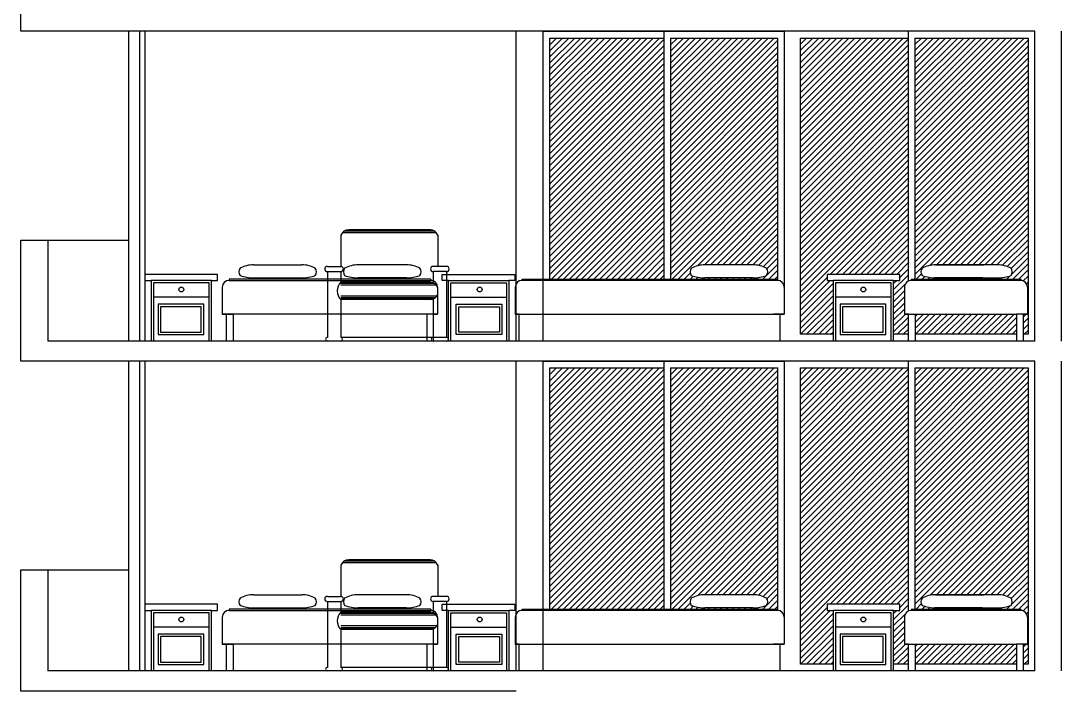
# Model space of a CAD drawing. Header units: millimetres. Extents: x 1217 to 2428, y 234 to 644.
# Drawn here: x 2231.04 to 2238.77, y 418.9 to 423.88 of the extents above; entities that cross this region are included whole.
import ezdxf

# ---------------------------------------------------------------- set-up
doc = ezdxf.new("R2010")
doc.units = ezdxf.units.MM
for name, color, linetype in [('0.1', 251, 'Continuous'), ('0.2', 2, 'Continuous'), ('MURO', 5, 'Continuous')]:
    doc.layers.add(name, color=color, linetype=linetype)

msp = doc.modelspace()

# ---------------------------------------------------------------- hatches: boundary and pattern name
at = {"layer": '0.1', "ltscale": 3}
h = msp.add_hatch(dxfattribs=at)
h.set_pattern_fill('ANSI31', color=256, scale=0.01)
h.set_pattern_definition([(45, (0, 4.900019299688211), (-0.02245064030267288, 0.02245064030267288), [])])
h.paths.add_polyline_path([(2236.659894773511, 423.751029737415), (2235.864205149866, 423.751029737415), (2235.864205149866, 421.9610200880279), (2236.659894773511, 421.9610200875338)])
h.paths.add_polyline_path([(2236.477339491375, 422.0668931944786, -0.1255987933036934), (2236.578293150946, 422.0411274217535, -0.3408319797234484), (2236.578293151699, 421.9880435593207, -0.09102825438289922), (2236.477339488797, 421.9695107227088), (2236.119895101941, 421.9695107245715, -0.09102825182130879), (2236.018941441927, 421.9880435611834, -0.3408319797234297), (2236.01894144268, 422.0411274236162, -0.1255987959502994), (2236.119895104446, 422.0668931963412)], flags=16)
h.paths.add_polyline_path([(2235.814205149866, 423.751029737415), (2234.968515526221, 423.751029737415), (2234.968515526221, 421.961020088584), (2235.814205149866, 421.9610200880589)])
h = msp.add_hatch(dxfattribs=at)
h.set_pattern_fill('ANSI31', color=256, scale=0.01)
h.set_pattern_definition([(45, (422.4179387353875, -275.673521122045), (-0.02245064030267288, 0.02245064030267288), [])])
edge = h.paths.add_edge_path()
edge.add_line((2237.680279686146, 423.7510200875711), (2238.521260985167, 423.7510200875711))
edge.add_line((2238.521260985167, 423.7510200875711), (2238.516689599068, 421.9010200879436))
edge.add_arc((2238.466689599068, 421.9010200879434), 0.0500000000001819, 360.0000000002606, 450)
edge.add_line((2238.466689599068, 421.9510200879436), (2238.466703417567, 421.9610200874707))
edge.add_line((2238.466703417567, 421.9610200874707), (2237.680279686146, 421.961020087959))
edge.add_line((2237.680279686146, 421.961020087959), (2237.680279686146, 423.7510200875711))
edge = h.paths.add_edge_path(flags=16)
edge.add_arc((2237.768305684479, 422.0145854900488), 0.04346014252858307, 142.3584956074934, 217.6415027668287, ccw=False)
edge.add_arc((2237.834845541957, 421.8562354982743), 0.2106576962042713, 450.0000002986982, 478.6351777559512, ccw=False)
edge.add_line((2237.834845540859, 422.0668931944786), (2238.192289928887, 422.0668931963753))
edge.add_line((2238.192289928887, 422.0668931963753), (2238.293888672382, 422.0668931963412))
edge.add_arc((2238.293888667317, 421.8562355001363), 0.2106576962048622, 421.36482224402175, 449.9999986225251, ccw=False)
edge.add_arc((2238.360428524796, 422.0145854919118), 0.04346014252840516, 322.3584972324491, 397.6415043921505, ccw=False)
edge.add_arc((2238.293888667318, 422.2537388761415), 0.2842281515700908, 270.0000002986598, 290.8048014433102, ccw=False)
edge.add_line((2238.293888668799, 421.9695107245715), (2237.834845543168, 421.9695107227088))
edge.add_arc((2237.834845541957, 422.2537388742818), 0.284228151572961, 249.1951985568116, 270.0000002441164, ccw=False)
h.paths.add_polyline_path([(2237.68228959913, 421.7010200872526), (2238.436689599098, 421.7010200868134), (2238.436689599098, 421.551020087571), (2237.68228959913, 421.551020087571)])
h.paths.add_polyline_path([(2238.486689599087, 421.7010200877573), (2238.516689599115, 421.7010200877573), (2238.516689599115, 421.9010201068069), (2238.521260985167, 423.7510200875711), (2238.521260985167, 421.551020087571), (2238.486689599087, 421.551020087571)])
edge = h.paths.add_edge_path()
edge.add_line((2236.829894773511, 423.7510200875711), (2237.630279686146, 423.7510200875711))
edge.add_line((2237.630279686146, 423.7510200875711), (2237.630279686146, 421.945915118059))
edge.add_arc((2237.652289599161, 421.9010200879439), 0.04999999999972937, 476.1165316067194, 540.0000000003257)
edge.add_line((2237.602289599161, 421.9010200879436), (2237.602289599114, 421.7010200877573))
edge.add_line((2237.602289599114, 421.7010200877573), (2237.632289599142, 421.7010200877573))
edge.add_line((2237.632289599142, 421.7010200877573), (2237.632289599142, 421.551020087571))
edge.add_line((2237.632289599142, 421.551020087571), (2237.522472039078, 421.551020087571))
edge.add_line((2237.522472039078, 421.551020087571), (2237.522472039078, 421.9510200863679))
edge.add_line((2237.522472039078, 421.9510200863679), (2237.56747203912, 421.9510200863679))
edge.add_line((2237.56747203912, 421.9510200863679), (2237.56747203912, 421.9960200862934))
edge.add_line((2237.56747203912, 421.9960200862934), (2237.072472039125, 421.9960200862934))
edge.add_line((2237.072472039125, 421.9960200862934), (2237.027472039083, 421.9960200862934))
edge.add_line((2237.027472039083, 421.9960200862934), (2237.027472039083, 421.9510200863679))
edge.add_line((2237.027472039083, 421.9510200863679), (2237.072472039125, 421.9510200863679))
edge.add_line((2237.072472039125, 421.9510200863679), (2237.072472039125, 421.551020087571))
edge.add_line((2237.072472039125, 421.551020087571), (2236.829894773511, 421.551020087571))
edge.add_line((2236.829894773511, 421.551020087571), (2236.829894773511, 423.7510200875711))
h = msp.add_hatch(dxfattribs=at)
h.set_pattern_fill('ANSI31', color=256, scale=0.01)
h.set_pattern_definition([(45, (0, 2.450009649844105), (-0.02245064030267288, 0.02245064030267288), [])])
h.paths.add_polyline_path([(2236.659894773511, 421.3010200875709), (2235.864205149866, 421.3010200875709), (2235.864205149866, 419.5110104381837), (2236.659894773511, 419.5110104376897)])
h.paths.add_polyline_path([(2236.477339491375, 419.6168835446344, -0.1255987933036934), (2236.578293150946, 419.5911177719094, -0.3408319797234484), (2236.578293151699, 419.5380339094766, -0.09102825438289922), (2236.477339488797, 419.5195010728647), (2236.119895101941, 419.5195010747274, -0.09102825182130879), (2236.018941441927, 419.5380339113393, -0.3408319797234297), (2236.01894144268, 419.5911177737721, -0.1255987959502994), (2236.119895104446, 419.6168835464971)], flags=16)
h.paths.add_polyline_path([(2235.814205149866, 421.3010200875709), (2234.968515526221, 421.3010200875709), (2234.968515526221, 419.5110104387398), (2235.814205149866, 419.5110104382148)])
h = msp.add_hatch(dxfattribs=at)
h.set_pattern_fill('ANSI31', color=256, scale=0.01)
h.set_pattern_definition([(45, (422.4179387353875, -278.1235307718891), (-0.02245064030267288, 0.02245064030267288), [])])
edge = h.paths.add_edge_path()
edge.add_line((2237.680279686146, 421.301010437727), (2238.521260985167, 421.301010437727))
edge.add_line((2238.521260985167, 421.301010437727), (2238.516689599068, 419.4510104380995))
edge.add_arc((2238.466689599068, 419.4510104380993), 0.0500000000001819, 360.0000000002606, 450)
edge.add_line((2238.466689599068, 419.5010104380995), (2238.466703417567, 419.5110104376266))
edge.add_line((2238.466703417567, 419.5110104376266), (2237.680279686146, 419.5110104381149))
edge.add_line((2237.680279686146, 419.5110104381149), (2237.680279686146, 421.301010437727))
edge = h.paths.add_edge_path(flags=16)
edge.add_arc((2237.768305684479, 419.5645758402047), 0.04346014252858307, 142.3584956074934, 217.6415027668287, ccw=False)
edge.add_arc((2237.834845541957, 419.4062258484302), 0.2106576962042713, 450.0000002986982, 478.6351777559512, ccw=False)
edge.add_line((2237.834845540859, 419.6168835446344), (2238.192289928887, 419.6168835465312))
edge.add_line((2238.192289928887, 419.6168835465312), (2238.293888672382, 419.6168835464971))
edge.add_arc((2238.293888667317, 419.4062258502922), 0.2106576962048622, 421.36482224402175, 449.9999986225251, ccw=False)
edge.add_arc((2238.360428524796, 419.5645758420677), 0.04346014252840516, 322.3584972324491, 397.6415043921505, ccw=False)
edge.add_arc((2238.293888667318, 419.8037292262974), 0.2842281515700908, 270.0000002986598, 290.8048014433102, ccw=False)
edge.add_line((2238.293888668799, 419.5195010747274), (2237.834845543168, 419.5195010728647))
edge.add_arc((2237.834845541957, 419.8037292244377), 0.284228151572961, 249.1951985568116, 270.0000002441164, ccw=False)
h.paths.add_polyline_path([(2237.68228959913, 419.2510104374085), (2238.436689599098, 419.2510104369693), (2238.436689599098, 419.1010104377269), (2237.68228959913, 419.1010104377269)])
h.paths.add_polyline_path([(2238.486689599087, 419.2510104379132), (2238.516689599115, 419.2510104379132), (2238.516689599115, 419.4510104569628), (2238.521260985167, 421.301010437727), (2238.521260985167, 419.1010104377269), (2238.486689599087, 419.1010104377269)])
edge = h.paths.add_edge_path()
edge.add_line((2236.829894773511, 421.301010437727), (2237.630279686146, 421.301010437727))
edge.add_line((2237.630279686146, 421.301010437727), (2237.630279686146, 419.4959054682149))
edge.add_arc((2237.652289599161, 419.4510104380998), 0.04999999999972937, 476.1165316067194, 540.0000000003257)
edge.add_line((2237.602289599161, 419.4510104380995), (2237.602289599114, 419.2510104379132))
edge.add_line((2237.602289599114, 419.2510104379132), (2237.632289599142, 419.2510104379132))
edge.add_line((2237.632289599142, 419.2510104379132), (2237.632289599142, 419.1010104377269))
edge.add_line((2237.632289599142, 419.1010104377269), (2237.522472039078, 419.1010104377269))
edge.add_line((2237.522472039078, 419.1010104377269), (2237.522472039078, 419.5010104365238))
edge.add_line((2237.522472039078, 419.5010104365238), (2237.56747203912, 419.5010104365238))
edge.add_line((2237.56747203912, 419.5010104365238), (2237.56747203912, 419.5460104364493))
edge.add_line((2237.56747203912, 419.5460104364493), (2237.072472039125, 419.5460104364493))
edge.add_line((2237.072472039125, 419.5460104364493), (2237.027472039083, 419.5460104364493))
edge.add_line((2237.027472039083, 419.5460104364493), (2237.027472039083, 419.5010104365238))
edge.add_line((2237.027472039083, 419.5010104365238), (2237.072472039125, 419.5010104365238))
edge.add_line((2237.072472039125, 419.5010104365238), (2237.072472039125, 419.1010104377269))
edge.add_line((2237.072472039125, 419.1010104377269), (2236.829894773511, 419.1010104377269))
edge.add_line((2236.829894773511, 419.1010104377269), (2236.829894773511, 421.301010437727))

# ---------------------------------------------------------------- linework, layer by layer
at = {"layer": '0.1', "linetype": 'ByBlock'}
for p, q in [((2234.083707714443, 421.961020088465, -5.448792010253042e-07), (2232.583693896002, 421.9610200875337, -5.448792010253042e-07)), ((2232.583697702201, 421.9510200868259, -5.448792010253042e-07), (2234.083717067017, 421.9510200868259, -5.448792010253042e-07)), ((2234.759894773498, 421.9610200887135, -3.406358667695992e-07), (2236.659908591963, 421.9610200875338, -3.406358667695992e-07)), ((2236.659904785764, 421.951020086826, -3.406358667695992e-07), (2234.759908592, 421.951020086826, -3.406358667695992e-07)), ((2237.652289599102, 421.9610200879764, -4.141551759054238e-07), (2238.466703417567, 421.9610200874707, -4.141551759054238e-07)), ((2238.466689599067, 421.951020086826, -4.141551759054238e-07), (2237.652303417603, 421.951020086826, -4.141551759054238e-07)), ((2232.533707714455, 421.9010200879435, -5.448792010253042e-07), (2232.533707714455, 421.7010200877572, -5.448792010253042e-07)), ((2234.133707714431, 421.9010200879435, -5.448792010253042e-07), (2234.133707714431, 421.7010200877572, -5.448792010253042e-07)), ((2234.709894773511, 421.9010200879436, -3.406358667695992e-07), (2234.709894773511, 421.7010200877573, -3.406358667695992e-07)), ((2236.709894773511, 421.9010200879436, -3.406358667695992e-07), (2236.709894773511, 421.7010200877573, -3.406358667695992e-07)), ((2237.602289599114, 421.9010200879436, -3.838913704141528e-07), (2237.602289599114, 421.7010200877573, -3.838913704141528e-07)), ((2238.516689599115, 421.9010200879436, -3.838913704141528e-07), (2238.516689599115, 421.7010200877573, -3.838913704141528e-07)), ((2234.133707714431, 421.7010200877572, -5.448792010253042e-07), (2232.533707714455, 421.7010200868259, -5.448792010253042e-07)), ((2232.533707714455, 421.7010200877572, -5.448792010253042e-07), (2232.613707714471, 421.7010200877572, -5.448792010253042e-07)), ((2232.563707714482, 421.7010200877572, -5.448792010253042e-07), (2232.533707714455, 421.7010200877572, -5.448792010253042e-07)), ((2232.563707714482, 421.501020087571, -5.448792010253042e-07), (2232.563707714482, 421.7010200877572, -5.448792010253042e-07)), ((2232.613707714471, 421.7010200877572, -5.448792010253042e-07), (2232.613707714471, 421.501020087571, -5.448792010253042e-07)), ((2234.133707714431, 421.7010200877572, -5.448792010253042e-07), (2234.053707714415, 421.7010200877572, -5.448792010253042e-07)), ((2234.103707714403, 421.7010200877572, -5.448792010253042e-07), (2234.133707714431, 421.7010200877572, -5.448792010253042e-07)), ((2234.103707714403, 421.501020087571, -5.448792010253042e-07), (2234.103707714403, 421.7010200877572, -5.448792010253042e-07)), ((2234.709894773511, 421.7010200877573, -3.406358667695992e-07), (2234.789894773528, 421.7010200877573, -3.406358667695992e-07)), ((2234.739894773539, 421.7010200877573, -3.406358667695992e-07), (2234.709894773511, 421.7010200877573, -3.406358667695992e-07)), ((2234.739894773539, 421.7010200879727, -3.406358667695992e-07), (2236.709894773511, 421.701020086826, -3.406358667695992e-07)), ((2234.739894773539, 421.5010200875711, -3.406358667695992e-07), (2234.739894773539, 421.7010200877573, -3.406358667695992e-07)), ((2236.709894773511, 421.7010200877573, -3.406358667695992e-07), (2236.629894773495, 421.7010200877573, -3.406358667695992e-07)), ((2236.679894773483, 421.7010200877573, -3.406358667695992e-07), (2236.709894773511, 421.7010200877573, -3.406358667695992e-07)), ((2236.679894773483, 421.5010200875711, -3.406358667695992e-07), (2236.679894773483, 421.7010200877573, -3.406358667695992e-07)), ((2237.602289599114, 421.7010200877573, -3.838913704141528e-07), (2237.68228959913, 421.7010200877573, -3.838913704141528e-07)), ((2237.602289599114, 421.7010200872992, -4.141551759054238e-07), (2238.436689599099, 421.7010200868134, -4.141551759054238e-07)), ((2237.632289599142, 421.7010200877573, -3.838913704141528e-07), (2237.602289599114, 421.7010200877573, -3.838913704141528e-07)), ((2237.632289599142, 421.5010200875711, -3.838913704141528e-07), (2237.632289599142, 421.7010200877573, -3.838913704141528e-07)), ((2238.436689599098, 421.7010200877573, -3.838913704141528e-07), (2238.436689599098, 421.5010200875711, -3.838913704141528e-07)), ((2238.516689599115, 421.7010200877573, -3.838913704141528e-07), (2238.436689599098, 421.7010200877573, -3.838913704141528e-07)), ((2238.486689599087, 421.7010200877573, -3.838913704141528e-07), (2238.516689599115, 421.7010200877573, -3.838913704141528e-07)), ((2238.486689599087, 421.5010200875711, -3.838913704141528e-07), (2238.486689599087, 421.7010200877573, -3.838913704141528e-07)), ((2232.533707714455, 419.4510104380994, -4.97990662228745e-07), (2232.533707714455, 419.2510104379131, -4.97990662228745e-07)), ((2234.083707714443, 419.5110104386209, -4.97990662228745e-07), (2232.583693896002, 419.5110104376896, -4.97990662228745e-07)), ((2232.583697702201, 419.5010104369818, -4.97990662228745e-07), (2234.083717067017, 419.5010104369818, -4.97990662228745e-07)), ((2234.133707714431, 419.4510104380994, -4.97990662228745e-07), (2234.133707714431, 419.2510104379131, -4.97990662228745e-07)), ((2234.709894773511, 419.4510104380995, -2.9374732797304e-07), (2234.709894773511, 419.2510104379132, -2.9374732797304e-07)), ((2234.759894773498, 419.5110104388694, -2.9374732797304e-07), (2236.659908591963, 419.5110104376897, -2.9374732797304e-07)), ((2236.659904785764, 419.5010104369819, -2.9374732797304e-07), (2234.759908592, 419.5010104369819, -2.9374732797304e-07)), ((2236.709894773511, 419.4510104380995, -2.9374732797304e-07), (2236.709894773511, 419.2510104379132, -2.9374732797304e-07)), ((2237.602289599114, 419.4510104380995, -3.370028316175936e-07), (2237.602289599114, 419.2510104379132, -3.370028316175936e-07)), ((2237.652289599102, 419.5110104381323, -3.672666371088646e-07), (2238.466703417567, 419.5110104376266, -3.672666371088646e-07)), ((2238.466689599067, 419.5010104369819, -3.672666371088646e-07), (2237.652303417603, 419.5010104369819, -3.672666371088646e-07)), ((2238.516689599115, 419.4510104380995, -3.370028316175936e-07), (2238.516689599115, 419.2510104379132, -3.370028316175936e-07)), ((2234.133707714431, 419.2510104379131, -4.97990662228745e-07), (2232.533707714455, 419.2510104369818, -4.97990662228745e-07)), ((2232.533707714455, 419.2510104379131, -4.97990662228745e-07), (2232.613707714471, 419.2510104379131, -4.97990662228745e-07)), ((2232.563707714482, 419.2510104379131, -4.97990662228745e-07), (2232.533707714455, 419.2510104379131, -4.97990662228745e-07)), ((2232.563707714482, 419.0510104377269, -4.97990662228745e-07), (2232.563707714482, 419.2510104379131, -4.97990662228745e-07)), ((2232.613707714471, 419.2510104379131, -4.97990662228745e-07), (2232.613707714471, 419.0510104377269, -4.97990662228745e-07)), ((2234.133707714431, 419.2510104379131, -4.97990662228745e-07), (2234.053707714415, 419.2510104379131, -4.97990662228745e-07)), ((2234.103707714403, 419.2510104379131, -4.97990662228745e-07), (2234.133707714431, 419.2510104379131, -4.97990662228745e-07)), ((2234.103707714403, 419.0510104377269, -4.97990662228745e-07), (2234.103707714403, 419.2510104379131, -4.97990662228745e-07)), ((2234.709894773511, 419.2510104379132, -2.9374732797304e-07), (2234.789894773528, 419.2510104379132, -2.9374732797304e-07)), ((2234.739894773539, 419.2510104379132, -2.9374732797304e-07), (2234.709894773511, 419.2510104379132, -2.9374732797304e-07)), ((2234.739894773539, 419.2510104381286, -2.9374732797304e-07), (2236.709894773511, 419.2510104369819, -2.9374732797304e-07)), ((2234.739894773539, 419.051010437727, -2.9374732797304e-07), (2234.739894773539, 419.2510104379132, -2.9374732797304e-07)), ((2236.709894773511, 419.2510104379132, -2.9374732797304e-07), (2236.629894773495, 419.2510104379132, -2.9374732797304e-07)), ((2236.679894773483, 419.2510104379132, -2.9374732797304e-07), (2236.709894773511, 419.2510104379132, -2.9374732797304e-07)), ((2236.679894773483, 419.051010437727, -2.9374732797304e-07), (2236.679894773483, 419.2510104379132, -2.9374732797304e-07)), ((2237.602289599114, 419.2510104379132, -3.370028316175936e-07), (2237.68228959913, 419.2510104379132, -3.370028316175936e-07)), ((2237.602289599114, 419.2510104374551, -3.672666371088646e-07), (2238.436689599099, 419.2510104369693, -3.672666371088646e-07)), ((2237.632289599142, 419.2510104379132, -3.370028316175936e-07), (2237.602289599114, 419.2510104379132, -3.370028316175936e-07)), ((2237.632289599142, 419.051010437727, -3.370028316175936e-07), (2237.632289599142, 419.2510104379132, -3.370028316175936e-07)), ((2238.436689599098, 419.2510104379132, -3.370028316175936e-07), (2238.436689599098, 419.051010437727, -3.370028316175936e-07)), ((2238.516689599115, 419.2510104379132, -3.370028316175936e-07), (2238.436689599098, 419.2510104379132, -3.370028316175936e-07)), ((2238.486689599087, 419.2510104379132, -3.370028316175936e-07), (2238.516689599115, 419.2510104379132, -3.370028316175936e-07)), ((2238.486689599087, 419.051010437727, -3.370028316175936e-07), (2238.486689599087, 419.2510104379132, -3.370028316175936e-07))]:
    msp.add_line(p, q, dxfattribs=at)
at = {"layer": '0.1'}
for p, q in [((2234.053707714415, 421.7010200877572, -5.448792010253042e-07), (2234.053707714415, 421.501020087571, -5.448792010253042e-07)), ((2237.68228959913, 421.7010200877573, -3.838913704141528e-07), (2237.68228959913, 421.5010200875711, -3.838913704141528e-07)), ((2234.053707714415, 419.2510104379131, -4.97990662228745e-07), (2234.053707714415, 419.0510104377269, -4.97990662228745e-07)), ((2237.68228959913, 419.2510104379132, -3.370028316175936e-07), (2237.68228959913, 419.051010437727, -3.370028316175936e-07))]:
    msp.add_line(p, q, dxfattribs=at)
at = {"layer": '0.1', "ltscale": 3}
for points, elevation in [([(2231.838075969239, 421.5010200875711), (2231.838075969239, 423.8010202886385)], -3.830394483932581e-07), ([(2234.918515526221, 421.961020088615), (2234.918515526221, 423.801029737415), (2236.709894773511, 423.801029737415), (2236.709894773511, 421.9010200879436)], -3.491415830279206e-07), ([(2234.918515526221, 421.961020088615), (2234.918515526221, 423.801029737415)], -3.491415830279206e-07), ([(2235.814205149866, 423.801029737415), (2235.814205149866, 421.9610200880589)], -3.491415830279206e-07), ([(2237.630279686146, 423.801020087571), (2237.630279686146, 421.945915118059)], -4.141551759054238e-07), ([(2234.968515526221, 421.961020088584), (2234.968515526221, 423.751029737415), (2235.814205149866, 423.751029737415)], -3.491415830279206e-07), ([(2235.864205149866, 423.751029737415), (2236.659894773511, 423.751029737415), (2236.659894773511, 421.9510200879436)], -3.491415830279206e-07), ([(2235.864205149866, 423.751029737415), (2235.864205149866, 421.961029737803)], -3.491415830279206e-07), ([(2237.072472039125, 421.551020087571), (2236.829894773511, 421.551020087571), (2236.829894773511, 423.7510200875711), (2237.630279686146, 423.7510200875711)], -4.141551759054238e-07), ([(2237.680279686146, 423.7510200875711), (2238.521260985167, 423.7510200875711), (2238.521260985167, 421.551020087571), (2238.486689599087, 421.551020087571)], -4.141551759054238e-07), ([(2237.680279686146, 423.7510200875711), (2237.680279686146, 421.961020087959)], -4.141551759054238e-07), ([(2231.236081931037, 422.2510231035834), (2231.838081930684, 422.2510231035834)], -3.427312752749645e-07), ([(2237.632289599142, 421.551020087571), (2237.522472039078, 421.551020087571)], -4.141551759054238e-07), ([(2238.436689599098, 421.551020087571), (2237.68228959913, 421.551020087571)], -4.141551759054238e-07), ([(2231.838075969239, 419.051010437727), (2231.838075969239, 421.3510106387944)], -3.361509095966988e-07), ([(2234.918515526221, 419.5110104387709), (2234.918515526221, 421.3510200875709), (2236.709894773511, 421.3510200875709), (2236.709894773511, 419.4510104380995)], -3.022530442313614e-07), ([(2234.918515526221, 419.5110104387709), (2234.918515526221, 421.3510200875709)], -3.022530442313614e-07), ([(2234.968515526221, 419.5110104387398), (2234.968515526221, 421.3010200875709), (2235.814205149866, 421.3010200875709)], -3.022530442313614e-07), ([(2235.814205149866, 421.3510200875709), (2235.814205149866, 419.5110104382148)], -3.022530442313614e-07), ([(2235.864205149866, 421.3010200875709), (2236.659894773511, 421.3010200875709), (2236.659894773511, 419.5010104380995)], -3.022530442313614e-07), ([(2235.864205149866, 421.3010200875709), (2235.864205149866, 419.5110200879589)], -3.022530442313614e-07), ([(2237.072472039125, 419.1010104377269), (2236.829894773511, 419.1010104377269), (2236.829894773511, 421.301010437727), (2237.630279686146, 421.301010437727)], -3.672666371088646e-07), ([(2237.630279686146, 421.3510104377269), (2237.630279686146, 419.4959054682149)], -3.672666371088646e-07), ([(2237.680279686146, 421.301010437727), (2238.521260985167, 421.301010437727), (2238.521260985167, 419.1010104377269), (2238.486689599087, 419.1010104377269)], -3.672666371088646e-07), ([(2237.680279686146, 421.301010437727), (2237.680279686146, 419.5110104381149)], -3.672666371088646e-07), ([(2231.236081931037, 419.8010134537393), (2231.838081930684, 419.8010134537393)], -2.958427364784053e-07), ([(2237.632289599142, 419.1010104377269), (2237.522472039078, 419.1010104377269)], -3.672666371088646e-07), ([(2238.436689599098, 419.1010104377269), (2237.68228959913, 419.1010104377269)], -3.672666371088646e-07)]:
    msp.add_lwpolyline(points, dxfattribs=dict(at, elevation=elevation))
at = {"layer": '0.1', "linetype": 'ByBlock'}
for points, elevation in [([(2234.124699199941, 422.3041884013971), (2233.424430916222, 422.3041884013971)], -4.322386354054841e-07), ([(2234.110818406703, 422.3165038851609), (2233.438311712894, 422.3165038851609)], -4.322386354054841e-07), ([(2234.081114223829, 422.3258342351352), (2233.472724539713, 422.3258342351352)], -4.322386354054841e-07), ([(2234.081114223829, 422.3258342351352), (2233.472724539713, 422.3258342351352)], -4.322386354054841e-07), ([(2233.4141375347, 422.2858067182412), (2233.4141375347, 422.0548775689264)], -4.288094928154546e-07), ([(2233.4141375347, 422.2858067182412), (2233.4141375347, 422.0548775689264)], -4.288094928154546e-07), ([(2234.134992577679, 422.2858067284857), (2234.134992577679, 422.054877573583)], -4.288094928154546e-07), ([(2234.134992577679, 422.2858067284857), (2234.134992577679, 422.054877573583)], -4.288094928154546e-07), ([(2234.134992577679, 422.2858067284857), (2234.134992577679, 422.054877573583)], -4.288094928154546e-07), ([(2232.453890154419, 421.9510200868259), (2232.498890154461, 421.9510200868259), (2232.498890154461, 421.9960200867514), (2232.003890154465, 421.9960200867514), (2231.958890154423, 421.9960200867514), (2231.958890154423, 421.9510200868259), (2232.003890154465, 421.9510200868259)], -5.456669367695108e-07), ([(2233.314137534665, 422.0548775689264), (2233.414137534642, 422.0548775689264)], -4.322386354054841e-07), ([(2233.314137534665, 422.0548775689264), (2233.414137534642, 422.0548775689264)], -4.322386354054841e-07), ([(2233.314137534724, 422.0169336339047), (2233.314137534724, 421.5277191735392)], -4.288094928154546e-07), ([(2233.314137534665, 422.0169336339047), (2233.414137534642, 422.0169336339047)], -4.322386354054841e-07), ([(2233.314137534724, 422.0169336339047), (2233.314137534724, 421.5277191735392)], -4.288094928154546e-07), ([(2233.314137534665, 422.0169336339047), (2233.414137534642, 422.0169336339047)], -4.322386354054841e-07), ([(2233.4141375347, 422.0169336339047), (2233.4141375347, 421.9370747021919)], -4.288094928154546e-07), ([(2233.4141375347, 422.0169336339047), (2233.4141375347, 421.9370747021919)], -4.288094928154546e-07), ([(2234.19997091052, 422.0548775689264), (2234.099970910543, 422.0548775689264)], -5.31572547554495e-07), ([(2234.19997091052, 422.0548775689264), (2234.099970910543, 422.0548775689264)], -5.31572547554495e-07), ([(2234.099970910543, 422.0169336339047), (2234.099970910543, 421.9370747021919)], -5.281434049644656e-07), ([(2234.19997091052, 422.0169336339047), (2234.099970910543, 422.0169336339047)], -5.31572547554495e-07), ([(2234.099970910543, 422.0169336339047), (2234.099970910543, 421.9370747021919)], -5.281434049644656e-07), ([(2234.19997091052, 422.0169336339047), (2234.099970910543, 422.0169336339047)], -5.31572547554495e-07), ([(2234.213525274467, 421.9510200868259), (2234.168525274425, 421.9510200868259), (2234.168525274425, 421.9960200867514), (2234.66352527442, 421.9960200867514), (2234.708525274462, 421.9960200867514), (2234.708525274462, 421.9510200868259), (2234.66352527442, 421.9510200868259)], -5.456669367695108e-07), ([(2234.19997091052, 422.0169336339047), (2234.19997091052, 421.5277191735392)], -5.281434049644656e-07), ([(2234.19997091052, 422.0169336339047), (2234.19997091052, 421.5277191735392)], -5.281434049644656e-07), ([(2237.522472039078, 421.9510200863679), (2237.56747203912, 421.9510200863679), (2237.56747203912, 421.9960200862934), (2237.072472039125, 421.9960200862934), (2237.027472039083, 421.9960200862934), (2237.027472039083, 421.9510200863679), (2237.072472039125, 421.9510200863679)], -4.149429116496305e-07), ([(2232.453890154419, 421.501020087571), (2232.453890154419, 421.9510200868259), (2232.003890154465, 421.9510200868259), (2232.003890154465, 421.501020087571)], -5.456669367695108e-07), ([(2232.435890154495, 421.501020087571), (2232.435890154495, 421.9330200876008), (2232.021890154505, 421.9330200876008), (2232.021890154505, 421.501020087571)], -5.456669367695108e-07), ([(2232.583693896002, 421.9610200875337), (2232.583707714501, 421.9510200877572)], -5.448792010253042e-07), ([(2234.081114129765, 421.9370747021919), (2233.4141375347, 421.9370747021919)], -4.322386354054841e-07), ([(2234.081114129765, 421.9370747021919), (2233.4141375347, 421.9370747021919)], -4.322386354054841e-07), ([(2234.10918075634, 421.9287550346514), (2233.4141375347, 421.9287550346514)], -4.322386354054841e-07), ([(2234.124197901188, 421.9160300334503), (2233.4141375347, 421.9160300334503)], -4.322386354054841e-07), ([(2234.124197901188, 421.9160300334503), (2233.4141375347, 421.9160300334503)], -4.322386354054841e-07), ([(2234.083707714443, 421.9610200875337), (2234.083693895944, 421.9510200877572)], -5.448792010253042e-07), ([(2234.213525274467, 421.501020087571), (2234.213525274467, 421.9510200868259), (2234.66352527442, 421.9510200868259), (2234.66352527442, 421.501020087571)], -5.456669367695108e-07), ([(2234.231525274391, 421.501020087571), (2234.231525274391, 421.9330200876008), (2234.64552527438, 421.9330200876008), (2234.64552527438, 421.501020087571)], -5.456669367695108e-07), ([(2234.7598947735, 421.9610200875338), (2234.759908591998, 421.9510200877573)], -3.406358667695992e-07), ([(2236.659908591963, 421.9610200875338), (2236.659894773465, 421.9510200877573)], -3.406358667695992e-07), ([(2237.522472039078, 421.5010200871129), (2237.522472039078, 421.9510200863679), (2237.072472039125, 421.9510200863679), (2237.072472039125, 421.5010200871129)], -4.149429116496305e-07), ([(2237.504472039155, 421.5010200871129), (2237.504472039155, 421.9330200871427), (2237.090472039165, 421.9330200871427), (2237.090472039165, 421.5010200871129)], -4.149429116496305e-07), ([(2237.652289599102, 421.9610200875338), (2237.652303417601, 421.9510200877573)], -3.838913704141528e-07), ([(2238.466703417567, 421.9610200875338), (2238.466689599068, 421.9510200877573)], -3.838913704141528e-07), ([(2234.134992575816, 421.8485114397069), (2234.134992575816, 421.8970471871605)], -4.322386354054841e-07), ([(2232.435890154495, 421.8261150705526), (2232.021890154505, 421.8261150705526)], -5.415667795283774e-07), ([(2234.12837537025, 421.8351037920972), (2233.4141375347, 421.8351037920972)], -4.322386354054841e-07), ([(2234.115836845323, 421.8214045548399), (2233.4141375347, 421.8214045548399)], -4.322386354054841e-07), ([(2234.099970910543, 421.8123471615424), (2233.4141375347, 421.8123471615424)], -4.322386354054841e-07), ([(2234.099970910543, 421.8123471615424), (2233.4141375347, 421.8123471615424)], -4.322386354054841e-07), ([(2233.4141375347, 421.8084839246755), (2233.4141375347, 421.5277191735392)], -4.288094928154546e-07), ([(2234.076405549092, 421.8084839246755), (2233.4141375347, 421.8084839246755)], -4.322386354054841e-07), ([(2233.4141375347, 421.8084839246755), (2233.4141375347, 421.5277191735392)], -4.288094928154546e-07), ([(2234.076405549092, 421.8084839246755), (2233.4141375347, 421.8084839246755)], -4.322386354054841e-07), ([(2234.099970910543, 421.8123471615424), (2234.099970910543, 421.5315824104061)], -4.322386354054841e-07), ([(2234.099970910543, 421.8084839246755), (2234.099970910543, 421.5277191735392)], -5.281434049644656e-07), ([(2234.231525274391, 421.8261150705526), (2234.64552527438, 421.8261150705526)], -5.415667795283774e-07), ([(2237.504472039155, 421.8261150700946), (2237.090472039165, 421.8261150700946)], -4.10842754408497e-07), ([(2234.19997091052, 421.5277191735392), (2233.4141375347, 421.5277191735392)], -4.288094928154546e-07), ([(2234.19997091052, 421.5277191735392), (2233.4141375347, 421.5277191735392)], -4.288094928154546e-07), ([(2233.4141375347, 419.8357970683971), (2233.4141375347, 419.6048679190823)], -3.819209540188954e-07), ([(2233.4141375347, 419.8357970683971), (2233.4141375347, 419.6048679190823)], -3.819209540188954e-07), ([(2234.124699199941, 419.854178751553), (2233.424430916222, 419.854178751553)], -3.853500966089249e-07), ([(2234.110818406703, 419.8664942353168), (2233.438311712894, 419.8664942353168)], -3.853500966089249e-07), ([(2234.081114223829, 419.8758245852911), (2233.472724539713, 419.8758245852911)], -3.853500966089249e-07), ([(2234.081114223829, 419.8758245852911), (2233.472724539713, 419.8758245852911)], -3.853500966089249e-07), ([(2234.134992577679, 419.8357970786416), (2234.134992577679, 419.6048679237389)], -3.819209540188954e-07), ([(2234.134992577679, 419.8357970786416), (2234.134992577679, 419.6048679237389)], -3.819209540188954e-07), ([(2234.134992577679, 419.8357970786416), (2234.134992577679, 419.6048679237389)], -3.819209540188954e-07), ([(2233.314137534665, 419.6048679190823), (2233.414137534642, 419.6048679190823)], -3.853500966089249e-07), ([(2233.314137534665, 419.6048679190823), (2233.414137534642, 419.6048679190823)], -3.853500966089249e-07), ([(2234.19997091052, 419.6048679190823), (2234.099970910543, 419.6048679190823)], -4.846840087579359e-07), ([(2234.19997091052, 419.6048679190823), (2234.099970910543, 419.6048679190823)], -4.846840087579359e-07), ([(2232.453890154419, 419.5010104369818), (2232.498890154461, 419.5010104369818), (2232.498890154461, 419.5460104369073), (2232.003890154465, 419.5460104369073), (2231.958890154423, 419.5460104369073), (2231.958890154423, 419.5010104369818), (2232.003890154465, 419.5010104369818)], -4.987783979729517e-07), ([(2233.314137534724, 419.5669239840606), (2233.314137534724, 419.0777095236951)], -3.819209540188954e-07), ([(2233.314137534665, 419.5669239840606), (2233.414137534642, 419.5669239840606)], -3.853500966089249e-07), ([(2233.314137534724, 419.5669239840606), (2233.314137534724, 419.0777095236951)], -3.819209540188954e-07), ([(2233.314137534665, 419.5669239840606), (2233.414137534642, 419.5669239840606)], -3.853500966089249e-07), ([(2233.4141375347, 419.5669239840606), (2233.4141375347, 419.4870650523478)], -3.819209540188954e-07), ([(2233.4141375347, 419.5669239840606), (2233.4141375347, 419.4870650523478)], -3.819209540188954e-07), ([(2234.099970910543, 419.5669239840606), (2234.099970910543, 419.4870650523478)], -4.812548661679064e-07), ([(2234.19997091052, 419.5669239840606), (2234.099970910543, 419.5669239840606)], -4.846840087579359e-07), ([(2234.099970910543, 419.5669239840606), (2234.099970910543, 419.4870650523478)], -4.812548661679064e-07), ([(2234.19997091052, 419.5669239840606), (2234.099970910543, 419.5669239840606)], -4.846840087579359e-07), ([(2234.213525274467, 419.5010104369818), (2234.168525274425, 419.5010104369818), (2234.168525274425, 419.5460104369073), (2234.66352527442, 419.5460104369073), (2234.708525274462, 419.5460104369073), (2234.708525274462, 419.5010104369818), (2234.66352527442, 419.5010104369818)], -4.987783979729517e-07), ([(2234.19997091052, 419.5669239840606), (2234.19997091052, 419.0777095236951)], -4.812548661679064e-07), ([(2234.19997091052, 419.5669239840606), (2234.19997091052, 419.0777095236951)], -4.812548661679064e-07), ([(2237.522472039078, 419.5010104365238), (2237.56747203912, 419.5010104365238), (2237.56747203912, 419.5460104364493), (2237.072472039125, 419.5460104364493), (2237.027472039083, 419.5460104364493), (2237.027472039083, 419.5010104365238), (2237.072472039125, 419.5010104365238)], -3.680543728530713e-07), ([(2232.453890154419, 419.0510104377269), (2232.453890154419, 419.5010104369818), (2232.003890154465, 419.5010104369818), (2232.003890154465, 419.0510104377269)], -4.987783979729517e-07), ([(2232.435890154495, 419.0510104377269), (2232.435890154495, 419.4830104377567), (2232.021890154505, 419.4830104377567), (2232.021890154505, 419.0510104377269)], -4.987783979729517e-07), ([(2232.583693896002, 419.5110104376896), (2232.583707714501, 419.5010104379131)], -4.97990662228745e-07), ([(2234.081114129765, 419.4870650523478), (2233.4141375347, 419.4870650523478)], -3.853500966089249e-07), ([(2234.081114129765, 419.4870650523478), (2233.4141375347, 419.4870650523478)], -3.853500966089249e-07), ([(2234.10918075634, 419.4787453848073), (2233.4141375347, 419.4787453848073)], -3.853500966089249e-07), ([(2234.124197901188, 419.4660203836062), (2233.4141375347, 419.4660203836062)], -3.853500966089249e-07), ([(2234.124197901188, 419.4660203836062), (2233.4141375347, 419.4660203836062)], -3.853500966089249e-07), ([(2234.083707714443, 419.5110104376896), (2234.083693895944, 419.5010104379131)], -4.97990662228745e-07), ([(2234.134992575816, 419.3985017898628), (2234.134992575816, 419.4470375373164)], -3.853500966089249e-07), ([(2234.213525274467, 419.0510104377269), (2234.213525274467, 419.5010104369818), (2234.66352527442, 419.5010104369818), (2234.66352527442, 419.0510104377269)], -4.987783979729517e-07), ([(2234.231525274391, 419.0510104377269), (2234.231525274391, 419.4830104377567), (2234.64552527438, 419.4830104377567), (2234.64552527438, 419.0510104377269)], -4.987783979729517e-07), ([(2234.7598947735, 419.5110104376897), (2234.759908591998, 419.5010104379132)], -2.9374732797304e-07), ([(2236.659908591963, 419.5110104376897), (2236.659894773465, 419.5010104379132)], -2.9374732797304e-07), ([(2237.522472039078, 419.0510104372688), (2237.522472039078, 419.5010104365238), (2237.072472039125, 419.5010104365238), (2237.072472039125, 419.0510104372688)], -3.680543728530713e-07), ([(2237.504472039155, 419.0510104372688), (2237.504472039155, 419.4830104372986), (2237.090472039165, 419.4830104372986), (2237.090472039165, 419.0510104372688)], -3.680543728530713e-07), ([(2237.652289599102, 419.5110104376897), (2237.652303417601, 419.5010104379132)], -3.370028316175936e-07), ([(2238.466703417567, 419.5110104376897), (2238.466689599068, 419.5010104379132)], -3.370028316175936e-07), ([(2232.435890154495, 419.3761054207085), (2232.021890154505, 419.3761054207085)], -4.946782407318182e-07), ([(2234.12837537025, 419.3850941422531), (2233.4141375347, 419.3850941422531)], -3.853500966089249e-07), ([(2234.115836845323, 419.3713949049958), (2233.4141375347, 419.3713949049958)], -3.853500966089249e-07), ([(2234.231525274391, 419.3761054207085), (2234.64552527438, 419.3761054207085)], -4.946782407318182e-07), ([(2237.504472039155, 419.3761054202505), (2237.090472039165, 419.3761054202505)], -3.639542156119378e-07), ([(2234.099970910543, 419.3623375116983), (2233.4141375347, 419.3623375116983)], -3.853500966089249e-07), ([(2234.099970910543, 419.3623375116983), (2233.4141375347, 419.3623375116983)], -3.853500966089249e-07), ([(2233.4141375347, 419.3584742748314), (2233.4141375347, 419.0777095236951)], -3.819209540188954e-07), ([(2234.076405549092, 419.3584742748314), (2233.4141375347, 419.3584742748314)], -3.853500966089249e-07), ([(2233.4141375347, 419.3584742748314), (2233.4141375347, 419.0777095236951)], -3.819209540188954e-07), ([(2234.076405549092, 419.3584742748314), (2233.4141375347, 419.3584742748314)], -3.853500966089249e-07), ([(2234.099970910543, 419.3623375116983), (2234.099970910543, 419.081572760562)], -3.853500966089249e-07), ([(2234.099970910543, 419.3584742748314), (2234.099970910543, 419.0777095236951)], -4.812548661679064e-07), ([(2234.19997091052, 419.0777095236951), (2233.4141375347, 419.0777095236951)], -3.819209540188954e-07), ([(2234.19997091052, 419.0777095236951), (2233.4141375347, 419.0777095236951)], -3.819209540188954e-07)]:
    msp.add_lwpolyline(points, dxfattribs=dict(at, elevation=elevation))
at = {"layer": '0.1'}
for points, elevation in [([(2232.766262997688, 422.0668931945125), (2233.123707384617, 422.0668931963752)], -5.448792010253042e-07), ([(2233.901151771589, 422.0668931945125), (2233.543707384659, 422.0668931963752)], -5.448792010253042e-07), ([(2236.477339490278, 422.0668931945127), (2236.119895103348, 422.0668931963753)], -3.406358667695992e-07), ([(2238.293920525614, 422.0668931939323), (2237.82509119052, 422.0668931963753)], -4.141551759054238e-07), ([(2237.834845541957, 422.0668931945127), (2238.192289928887, 422.0668931963753)], -3.838913704141528e-07), ([(2232.766262997688, 421.9695107226158), (2233.123707384617, 421.9695107244785)], -5.448792010253042e-07), ([(2233.901151771589, 421.9695107226158), (2233.543707384659, 421.9695107244785)], -5.448792010253042e-07), ([(2236.477339490278, 421.969510722616), (2236.119895103348, 421.9695107244786)], -3.406358667695992e-07), ([(2238.18253557745, 421.969510722616), (2237.82509119052, 421.9695107244786)], -4.141551759054238e-07), ([(2237.834845541957, 421.969510722616), (2238.293904420875, 421.9695107250081)], -3.838913704141528e-07), ([(2232.766262997688, 419.6168835446684), (2233.123707384617, 419.6168835465311)], -4.97990662228745e-07), ([(2233.901151771589, 419.6168835446684), (2233.543707384659, 419.6168835465311)], -4.97990662228745e-07), ([(2236.477339490278, 419.6168835446686), (2236.119895103348, 419.6168835465312)], -2.9374732797304e-07), ([(2238.293920525614, 419.6168835440882), (2237.82509119052, 419.6168835465312)], -3.672666371088646e-07), ([(2237.834845541957, 419.6168835446686), (2238.192289928887, 419.6168835465312)], -3.370028316175936e-07), ([(2232.766262997688, 419.5195010727717), (2233.123707384617, 419.5195010746344)], -4.97990662228745e-07), ([(2233.901151771589, 419.5195010727717), (2233.543707384659, 419.5195010746344)], -4.97990662228745e-07), ([(2236.477339490278, 419.5195010727718), (2236.119895103348, 419.5195010746345)], -2.9374732797304e-07), ([(2238.18253557745, 419.5195010727718), (2237.82509119052, 419.5195010746345)], -3.672666371088646e-07), ([(2237.834845541957, 419.5195010727718), (2238.293904420875, 419.519501075164)], -3.370028316175936e-07)]:
    msp.add_lwpolyline(points, dxfattribs=dict(at, elevation=elevation))
at = {"layer": '0.1', "linetype": 'ByBlock'}
for points, elevation in [([(2232.395288335207, 421.7737925617854), (2232.056045782567, 421.7737925617854), (2232.056045782567, 421.549026860566), (2232.395288335207, 421.549026860566)], -5.415667795283774e-07), ([(2234.272127093679, 421.7737925617854), (2234.611369646319, 421.7737925617854), (2234.611369646319, 421.549026860566), (2234.272127093679, 421.549026860566)], -5.415667795283774e-07), ([(2237.463870219867, 421.7737925613274), (2237.124627667227, 421.7737925613274), (2237.124627667227, 421.5490268601079), (2237.463870219867, 421.5490268601079)], -4.10842754408497e-07), ([(2232.377288335167, 421.7557925625603), (2232.074045782607, 421.7557925625603), (2232.074045782607, 421.5670268597911), (2232.377288335167, 421.5670268597911)], -5.415667795283774e-07), ([(2234.290127093719, 421.7557925625603), (2234.593369646278, 421.7557925625603), (2234.593369646278, 421.5670268597911), (2234.290127093719, 421.5670268597911)], -5.415667795283774e-07), ([(2237.445870219827, 421.7557925621022), (2237.142627667267, 421.7557925621022), (2237.142627667267, 421.5670268593331), (2237.445870219827, 421.5670268593331)], -4.10842754408497e-07), ([(2232.395288335207, 419.3237829119413), (2232.056045782567, 419.3237829119413), (2232.056045782567, 419.0990172107219), (2232.395288335207, 419.0990172107219)], -4.946782407318182e-07), ([(2232.377288335167, 419.3057829127162), (2232.074045782607, 419.3057829127162), (2232.074045782607, 419.117017209947), (2232.377288335167, 419.117017209947)], -4.946782407318182e-07), ([(2234.272127093679, 419.3237829119413), (2234.611369646319, 419.3237829119413), (2234.611369646319, 419.0990172107219), (2234.272127093679, 419.0990172107219)], -4.946782407318182e-07), ([(2234.290127093719, 419.3057829127162), (2234.593369646278, 419.3057829127162), (2234.593369646278, 419.117017209947), (2234.290127093719, 419.117017209947)], -4.946782407318182e-07), ([(2237.463870219867, 419.3237829114832), (2237.124627667227, 419.3237829114832), (2237.124627667227, 419.0990172102638), (2237.463870219867, 419.0990172102638)], -3.639542156119378e-07), ([(2237.445870219827, 419.3057829122581), (2237.142627667267, 419.3057829122581), (2237.142627667267, 419.1170172094889), (2237.445870219827, 419.1170172094889)], -3.639542156119378e-07)]:
    msp.add_lwpolyline(points, close=True, dxfattribs=dict(at, elevation=elevation))
for centre in [(2232.228890154442, 421.8835851370255, -5.415667795283774e-07), (2234.446135920015, 421.8835851370255, -5.415667795283774e-07), (2237.297472039102, 421.8835851365675, -4.10842754408497e-07), (2232.228890154442, 419.4335754871814, -4.946782407318182e-07), (2234.446135920015, 419.4335754871814, -4.946782407318182e-07), (2237.297472039102, 419.4335754867234, -3.639542156119378e-07)]:
    msp.add_circle(centre, 0.01818143930180339, dxfattribs=at)
for centre, radius, start, end in [((2233.470370272893, 422.2663903701638, -4.322386354054841e-07), 0.05949046692540793, 87.73197050073406, 160.9509498841658), ((2233.470370272893, 422.2663903701638, -4.322386354054841e-07), 0.05949046692540793, 87.73197050073406, 160.9509498841658), ((2234.078759839429, 422.2663903748204, -4.322386354054841e-07), 0.05949046692540793, 19.04905011583411, 92.26802949926592), ((2234.078759839429, 422.2663903748204, -4.322386354054841e-07), 0.05949046692540793, 19.04905011583411, 92.26802949926592), ((2232.69972314021, 422.0145854900489, -5.448792010253042e-07), 0.0434601425285245, 142.3584965435529, 217.641503456447), ((2232.766262997688, 421.8562354982729, -5.448792010253042e-07), 0.2106576962055347, 90, 118.6351779363075), ((2233.314137534665, 422.0359056014155, -4.288094928154546e-07), 0.01897196751087904, 90, 270), ((2233.314137534665, 422.0359056014155, -4.288094928154546e-07), 0.01897196751087904, 90, 270), ((2233.414137534642, 422.0359056014155, -4.288094928154546e-07), 0.01897196751087904, 270, 90), ((2233.414137534642, 422.0359056014155, -4.288094928154546e-07), 0.01897196751087904, 270, 90), ((2234.099970910543, 422.0359056014155, -5.281434049644656e-07), 0.01897196751087904, 90, 270), ((2234.099970910543, 422.0359056014155, -5.281434049644656e-07), 0.01897196751087904, 90, 270), ((2234.19997091052, 422.0359056014155, -5.281434049644656e-07), 0.01897196751087904, 270, 90), ((2234.19997091052, 422.0359056014155, -5.281434049644656e-07), 0.01897196751087904, 270, 90), ((2236.477339490278, 421.856235498273, -3.406358667695992e-07), 0.2106576962055347, 61.36482206369213, 90), ((2236.543879347756, 422.0145854900491, -3.406358667695992e-07), 0.0434601425285245, 322.3584965435509, 37.64150345644708), ((2232.583707714501, 421.9010200879435, -5.448792010253042e-07), 0.05, 90, 180), ((2232.766262997688, 422.25373887428, -5.448792010253042e-07), 0.284228151571254, 249.1951986211315, 270), ((2233.475569894964, 421.8727793134337, -4.322386354054841e-07), 0.08892599119674877, 133.6955059256374, 226.3044940743626), ((2233.475569894964, 421.8727793134337, -4.322386354054841e-07), 0.08892599119674877, 133.6955059256374, 226.3044940743626), ((2234.078759839429, 421.8776308381518, -4.322386354054841e-07), 0.05949046692540793, 19.04905011583411, 92.26802949926592), ((2234.078759839429, 421.8776308381518, -4.322386354054841e-07), 0.05949046692540793, 19.04905011583411, 92.26802949926592), ((2234.083707714385, 421.9010200879435, -5.448792010253042e-07), 0.05, 0, 90), ((2234.759894773558, 421.9010200879436, -3.406358667695992e-07), 0.05, 90, 180), ((2236.477339490278, 422.2537388742801, -3.406358667695992e-07), 0.284228151571254, 270, 290.8048013788546), ((2236.659894773465, 421.9010200879436, -3.406358667695992e-07), 0.05, 0, 90), ((2237.652289599161, 421.9010200879436, -3.838913704141528e-07), 0.05, 90, 180), ((2238.466689599068, 421.9010200879436, -3.838913704141528e-07), 0.05, 0, 90), ((2234.078759839429, 421.8679277887156, -4.322386354054841e-07), 0.05949046692540793, 267.7319705007341, 340.950949941133), ((2234.078759839429, 421.8679277887156, -4.322386354054841e-07), 0.05949046692540793, 267.7319705007341, 340.950949941133), ((2233.314137534724, 421.5143665140083, -4.288094928154546e-07), 0.01335265953093767, 90, 270), ((2233.314137534724, 421.5143665140083, -4.288094928154546e-07), 0.01335265953093767, 90, 270), ((2233.4141375347, 421.5143665140083, -4.288094928154546e-07), 0.01335265953093767, 270, 90), ((2233.4141375347, 421.5143665140083, -4.288094928154546e-07), 0.01335265953093767, 270, 90), ((2234.099970910543, 421.5143665140083, -5.281434049644656e-07), 0.01335265953093767, 90, 270), ((2234.099970910543, 421.5143665140083, -5.281434049644656e-07), 0.01335265953093767, 90, 270), ((2234.19997091052, 421.5143665140083, -5.281434049644656e-07), 0.01335265953093767, 270, 90), ((2234.19997091052, 421.5143665140083, -5.281434049644656e-07), 0.01335265953093767, 270, 90), ((2233.470370272893, 419.8163807203197, -3.853500966089249e-07), 0.05949046692540793, 87.73197050073406, 160.9509498841659), ((2233.470370272893, 419.8163807203197, -3.853500966089249e-07), 0.05949046692540793, 87.73197050073406, 160.9509498841659), ((2234.078759839429, 419.8163807249763, -3.853500966089249e-07), 0.05949046692540793, 19.0490501158341, 92.26802949926592), ((2234.078759839429, 419.8163807249763, -3.853500966089249e-07), 0.05949046692540793, 19.0490501158341, 92.26802949926592), ((2232.766262997688, 419.4062258484288, -4.97990662228745e-07), 0.2106576962055347, 90, 118.6351779363075), ((2233.314137534665, 419.5858959515714, -3.819209540188954e-07), 0.01897196751087904, 90, 270), ((2233.314137534665, 419.5858959515714, -3.819209540188954e-07), 0.01897196751087904, 90, 270), ((2233.414137534642, 419.5858959515714, -3.819209540188954e-07), 0.01897196751087904, 270, 90), ((2233.414137534642, 419.5858959515714, -3.819209540188954e-07), 0.01897196751087904, 270, 90), ((2234.099970910543, 419.5858959515714, -4.812548661679064e-07), 0.01897196751087904, 90, 270), ((2234.099970910543, 419.5858959515714, -4.812548661679064e-07), 0.01897196751087904, 90, 270), ((2234.19997091052, 419.5858959515714, -4.812548661679064e-07), 0.01897196751087904, 270, 90), ((2234.19997091052, 419.5858959515714, -4.812548661679064e-07), 0.01897196751087904, 270, 90), ((2236.477339490278, 419.4062258484289, -2.9374732797304e-07), 0.2106576962055347, 61.36482206369213, 90), ((2232.69972314021, 419.5645758402048, -4.97990662228745e-07), 0.0434601425285245, 142.3584965435529, 217.641503456447), ((2232.766262997688, 419.8037292244359, -4.97990662228745e-07), 0.284228151571254, 249.1951986211315, 270), ((2236.477339490278, 419.803729224436, -2.9374732797304e-07), 0.284228151571254, 270, 290.8048013788546), ((2236.543879347756, 419.564575840205, -2.9374732797304e-07), 0.0434601425285245, 322.3584965435509, 37.64150345644708), ((2232.583707714501, 419.4510104380994, -4.97990662228745e-07), 0.05, 90, 180), ((2233.475569894964, 419.4227696635896, -3.853500966089249e-07), 0.08892599119674877, 133.6955059256374, 226.3044940743626), ((2233.475569894964, 419.4227696635896, -3.853500966089249e-07), 0.08892599119674877, 133.6955059256374, 226.3044940743626), ((2234.078759839429, 419.4276211883077, -3.853500966089249e-07), 0.05949046692540793, 19.0490501158341, 92.26802949926592), ((2234.078759839429, 419.4276211883077, -3.853500966089249e-07), 0.05949046692540793, 19.0490501158341, 92.26802949926592), ((2234.083707714385, 419.4510104380994, -4.97990662228745e-07), 0.05, 0, 90), ((2234.759894773558, 419.4510104380995, -2.9374732797304e-07), 0.05, 90, 180), ((2236.659894773465, 419.4510104380995, -2.9374732797304e-07), 0.05, 0, 90), ((2237.652289599161, 419.4510104380995, -3.370028316175936e-07), 0.05, 90, 180), ((2238.466689599068, 419.4510104380995, -3.370028316175936e-07), 0.05, 0, 90), ((2234.078759839429, 419.4179181388715, -3.853500966089249e-07), 0.05949046692540793, 267.7319705007341, 340.950949941133), ((2234.078759839429, 419.4179181388715, -3.853500966089249e-07), 0.05949046692540793, 267.7319705007341, 340.950949941133), ((2233.314137534724, 419.0643568641642, -3.819209540188954e-07), 0.01335265953093767, 90, 270), ((2233.314137534724, 419.0643568641642, -3.819209540188954e-07), 0.01335265953093767, 90, 270), ((2233.4141375347, 419.0643568641642, -3.819209540188954e-07), 0.01335265953093767, 270, 90), ((2233.4141375347, 419.0643568641642, -3.819209540188954e-07), 0.01335265953093767, 270, 90), ((2234.099970910543, 419.0643568641642, -4.812548661679064e-07), 0.01335265953093767, 90, 270), ((2234.099970910543, 419.0643568641642, -4.812548661679064e-07), 0.01335265953093767, 90, 270), ((2234.19997091052, 419.0643568641642, -4.812548661679064e-07), 0.01335265953093767, 270, 90), ((2234.19997091052, 419.0643568641642, -4.812548661679064e-07), 0.01335265953093767, 270, 90)]:
    msp.add_arc(centre, radius, start, end, dxfattribs=at)
at = {"layer": '0.1'}
for centre, radius, start, end in [((2233.123707384617, 421.8562355001355, -5.448792010253042e-07), 0.2106576962055347, 61.36482206369252, 90), ((2233.190247242096, 422.0145854919116, -5.448792010253042e-07), 0.0434601425285245, 322.358496543553, 37.64150345644702), ((2233.477167527181, 422.0145854919116, -5.448792010253042e-07), 0.0434601425285245, 142.3584965435529, 217.641503456447), ((2233.543707384659, 421.8562355001355, -5.448792010253042e-07), 0.2106576962055347, 90, 118.6351779363075), ((2233.901151771589, 421.8562354982729, -5.448792010253042e-07), 0.2106576962055347, 61.36482206369252, 90), ((2233.967691629067, 422.0145854900489, -5.448792010253042e-07), 0.0434601425285245, 322.358496543553, 37.64150345644702), ((2236.05335524587, 422.0145854919117, -3.406358667695992e-07), 0.0434601425285245, 142.3584965435529, 217.6415034564471), ((2236.119895103348, 421.8562355001357, -3.406358667695992e-07), 0.2106576962055347, 90, 118.6351779363079), ((2237.768305684478, 422.0145854900491, -3.838913704141528e-07), 0.0434601425285245, 142.3584965435525, 217.6415034564475), ((2237.834845541957, 421.856235498273, -3.838913704141528e-07), 0.2106576962055347, 90, 118.6351779363075), ((2238.293888667318, 421.8562355001357, -3.536275649228818e-07), 0.2106576962055347, 61.36482206369245, 90), ((2238.360428524796, 422.0145854919117, -3.536275649228818e-07), 0.0434601425285245, 322.3584965435525, 37.64150345644747), ((2233.123707384617, 422.2537388761426, -5.448792010253042e-07), 0.284228151571254, 270, 290.8048013788684), ((2233.543707384659, 422.2537388761426, -5.448792010253042e-07), 0.284228151571254, 249.1951986211315, 270), ((2233.901151771589, 422.25373887428, -5.448792010253042e-07), 0.284228151571254, 270, 290.8048013788684), ((2236.119895103348, 422.2537388761427, -3.406358667695992e-07), 0.284228151571254, 249.1951986211454, 270), ((2237.834845541957, 422.2537388742801, -3.838913704141528e-07), 0.284228151571254, 249.1951986211194, 270), ((2238.293888667318, 422.2537388761427, -3.536275649228818e-07), 0.284228151571254, 270, 290.8048013788804), ((2233.123707384617, 419.4062258502914, -4.97990662228745e-07), 0.2106576962055347, 61.36482206369252, 90), ((2233.543707384659, 419.4062258502914, -4.97990662228745e-07), 0.2106576962055347, 90, 118.6351779363075), ((2233.901151771589, 419.4062258484288, -4.97990662228745e-07), 0.2106576962055347, 61.36482206369252, 90), ((2236.119895103348, 419.4062258502915, -2.9374732797304e-07), 0.2106576962055347, 90, 118.6351779363079), ((2237.834845541957, 419.4062258484289, -3.370028316175936e-07), 0.2106576962055347, 90, 118.6351779363075), ((2238.293888667318, 419.4062258502915, -3.067390261263226e-07), 0.2106576962055347, 61.36482206369245, 90), ((2233.123707384617, 419.8037292262985, -4.97990662228745e-07), 0.284228151571254, 270, 290.8048013788684), ((2233.190247242096, 419.5645758420675, -4.97990662228745e-07), 0.0434601425285245, 322.358496543553, 37.64150345644702), ((2233.477167527181, 419.5645758420675, -4.97990662228745e-07), 0.0434601425285245, 142.3584965435529, 217.641503456447), ((2233.543707384659, 419.8037292262985, -4.97990662228745e-07), 0.284228151571254, 249.1951986211315, 270), ((2233.901151771589, 419.8037292244359, -4.97990662228745e-07), 0.284228151571254, 270, 290.8048013788684), ((2233.967691629067, 419.5645758402048, -4.97990662228745e-07), 0.0434601425285245, 322.358496543553, 37.64150345644702), ((2236.05335524587, 419.5645758420676, -2.9374732797304e-07), 0.0434601425285245, 142.3584965435529, 217.6415034564471), ((2236.119895103348, 419.8037292262986, -2.9374732797304e-07), 0.284228151571254, 249.1951986211454, 270), ((2237.768305684478, 419.564575840205, -3.370028316175936e-07), 0.0434601425285245, 142.3584965435525, 217.6415034564475), ((2237.834845541957, 419.803729224436, -3.370028316175936e-07), 0.284228151571254, 249.1951986211194, 270), ((2238.293888667318, 419.8037292262986, -3.067390261263226e-07), 0.284228151571254, 270, 290.8048013788804), ((2238.360428524796, 419.5645758420676, -3.067390261263226e-07), 0.0434601425285245, 322.3584965435525, 37.64150345644747)]:
    msp.add_arc(centre, radius, start, end, dxfattribs=at)
at = {"layer": '0.2', "ltscale": 3}
for points, elevation in [([(2231.920916687718, 421.5010200875711), (2231.920916687718, 423.8010202886385)], -4.05163056396455e-07), ([(2231.960916390386, 421.5010200875711), (2231.960916390386, 423.8010202886385)], -4.04084549522495e-07), ([(2231.920916687718, 419.051010437727), (2231.920916687718, 421.3510106387944)], -3.582745175998958e-07), ([(2231.960916390386, 419.051010437727), (2231.960916390386, 421.3510106387944)], -3.571960107259357e-07)]:
    msp.add_lwpolyline(points, dxfattribs=dict(at, elevation=elevation))
at = {"layer": 'MURO', "ltscale": 3}
msp.add_line((2234.718529889083, 419.051010437727, -3.399615789681081e-07), (2234.718529889083, 421.3510106387944, -3.399615789681081e-07), dxfattribs=at)
for points, elevation in [([(2231.036081931036, 423.8010297374151), (2231.036081931036, 424.7010297374151), (2231.236081931037, 424.7010297374151), (2231.236081931037, 423.9510297374152)], -4.728515948370569e-07), ([(2234.718529889083, 423.8010297374151), (2231.036081931036, 423.8010297374151)], -4.533221372170292e-07), ([(2234.718529889083, 423.801029737415), (2231.644901418997, 423.8010297374151)], -4.259677713537635e-07), ([(2238.571088173407, 423.8010297374149), (2232.715047906249, 423.801029737415)], -3.790792325572043e-07), ([(2234.718529889083, 421.5010200875711), (2234.718529889083, 423.8010202886385)], -3.868501177646673e-07), ([(2234.918528561855, 421.5010200875711), (2234.918528561854, 423.8010202886385)], -3.868501177646673e-07), ([(2238.571088173407, 421.5010200875711), (2238.571088173407, 423.8010202886385)], -3.894727559992746e-07), ([(2238.571088173407, 421.5010200875711), (2238.571088173407, 423.8010202886385)], -3.894727559992746e-07), ([(2238.767707484947, 423.8009949578552), (2238.767707484947, 421.5009949578552)], -1.279260849837462e-07), ([(2231.036081931036, 421.351020087571), (2231.036081931036, 422.251020087571), (2231.236081931037, 422.251020087571), (2231.236081931037, 421.5010200875711)], -4.259630560404977e-07), ([(2234.718529889083, 421.5010200875711), (2231.236081931037, 421.5010200875711)], -4.337386565612265e-07), ([(2238.571088173407, 421.5010200875711), (2232.91504790625, 421.5010200875711)], -3.868501177646673e-07), ([(2234.718529889083, 421.351020087571), (2231.036081931036, 421.351020087571)], -4.0643359842047e-07), ([(2234.718529889083, 421.3510200875709), (2231.644901418997, 421.351020087571)], -3.790792325572043e-07), ([(2238.571088173407, 421.3510200875708), (2232.715047906249, 421.3510200875709)], -3.321906937606451e-07), ([(2234.718529889083, 419.051010437727), (2234.718529889083, 421.3510106387944)], -3.399615789681081e-07), ([(2234.918528561855, 419.051010437727), (2234.918528561854, 421.3510106387944)], -3.399615789681081e-07), ([(2238.571088173407, 419.051010437727), (2238.571088173407, 421.3510106387944)], -3.425842172027154e-07), ([(2238.571088173407, 419.051010437727), (2238.571088173407, 421.3510106387944)], -3.425842172027154e-07), ([(2238.767707484947, 421.3509979734025), (2238.767707484947, 419.0509979734025)], -1.279260849837462e-07), ([(2231.036081931036, 418.9010104377269), (2231.036081931036, 419.8010104377269), (2231.236081931037, 419.8010104377269), (2231.236081931037, 419.051010437727)], -3.790745172439385e-07), ([(2234.718529889083, 419.051010437727), (2231.236081931037, 419.051010437727)], -3.868501177646673e-07), ([(2238.571088173407, 419.051010437727), (2232.91504790625, 419.051010437727)], -3.399615789681081e-07), ([(2234.718529889083, 418.9010104377269), (2231.036081931036, 418.9010104377269)], -3.595450596239108e-07), ([(2234.718529889083, 418.9010104377268), (2231.644901418997, 418.9010104377269)], -3.321906937606451e-07)]:
    msp.add_lwpolyline(points, dxfattribs=dict(at, elevation=elevation))

doc.saveas('drawing.dxf')
